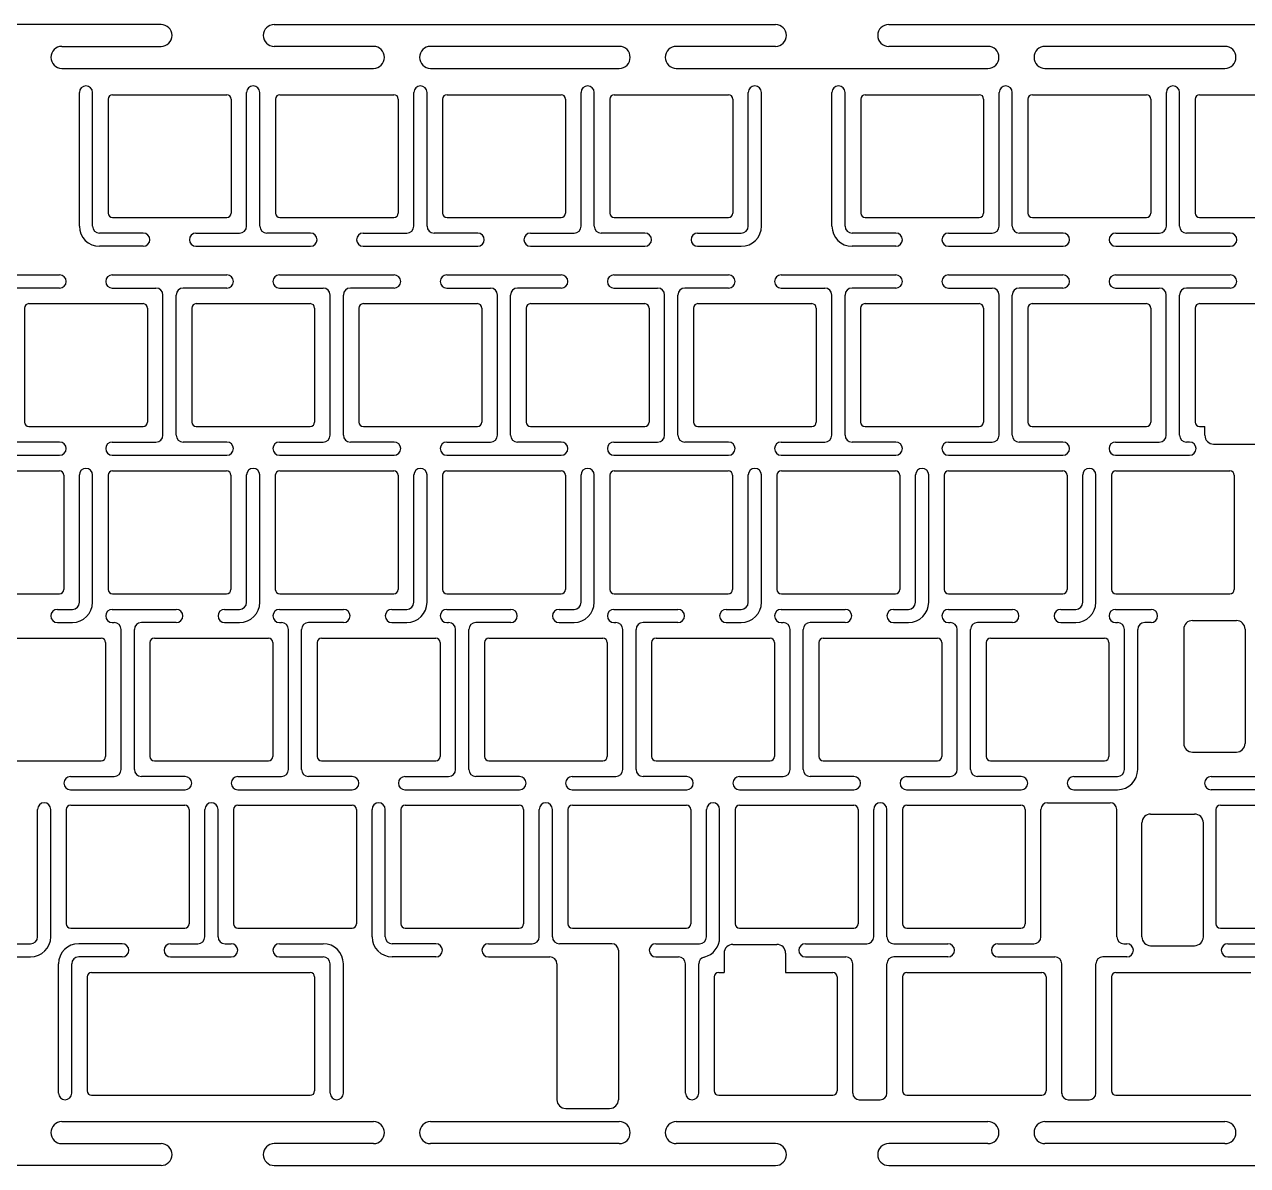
# Model space of a CAD drawing. Header units: millimetres. Extents: x 3919 to 4275, y 7674 to 7890.
# Drawn here: x 4041.2 to 4180.5, y 7673.9 to 7804 of the extents above; entities that cross this region are included whole.
import ezdxf

# ---------------------------------------------------------------- set-up
doc = ezdxf.new("R2010")
doc.units = ezdxf.units.MM

msp = doc.modelspace()

# ---------------------------------------------------------------- linework, layer by layer
for p, q in [((4056.76, 7803.96), (4000.66, 7803.96)), ((4069.66, 7803.96), (4126.76, 7803.96)), ((4139.66, 7803.96), (4195.76, 7803.96)), ((4045.46, 7801.46), (4056.76, 7801.46)), ((4080.96, 7801.46), (4069.66, 7801.46)), ((4108.96, 7801.46), (4087.46, 7801.46)), ((4126.76, 7801.46), (4115.46, 7801.46)), ((4150.96, 7801.46), (4139.66, 7801.46)), ((4177.96, 7801.46), (4157.46, 7801.46)), ((4045.46, 7798.96), (4080.96, 7798.96)), ((4087.46, 7798.96), (4108.96, 7798.96)), ((4115.46, 7798.96), (4150.96, 7798.96)), ((4157.46, 7798.96), (4177.96, 7798.96)), ((4047.46, 7780.99), (4047.46, 7796.21)), ((4048.96, 7780.99), (4048.96, 7796.21)), ((4051.24, 7795.96), (4064.24, 7795.96)), ((4066.51, 7780.99), (4066.51, 7796.21)), ((4066.51, 7780.99), (4066.51, 7796.21)), ((4068.01, 7780.99), (4068.01, 7796.21)), ((4068.01, 7780.99), (4068.01, 7796.21)), ((4070.29, 7795.96), (4083.29, 7795.96)), ((4085.56, 7780.99), (4085.56, 7796.21)), ((4085.56, 7780.99), (4085.56, 7796.21)), ((4087.06, 7780.99), (4087.06, 7796.21)), ((4087.06, 7780.99), (4087.06, 7796.21)), ((4089.34, 7795.96), (4102.34, 7795.96)), ((4104.61, 7780.99), (4104.61, 7796.21)), ((4104.61, 7780.99), (4104.61, 7796.21)), ((4106.11, 7780.99), (4106.11, 7796.21)), ((4106.11, 7780.99), (4106.11, 7796.21)), ((4108.39, 7795.96), (4121.39, 7795.96)), ((4123.66, 7780.99), (4123.66, 7796.21)), ((4125.16, 7780.99), (4125.16, 7796.21)), ((4133.19, 7780.99), (4133.19, 7796.21)), ((4134.69, 7780.99), (4134.69, 7796.21)), ((4136.97, 7795.96), (4149.97, 7795.96)), ((4152.24, 7780.99), (4152.24, 7796.21)), ((4152.24, 7780.99), (4152.24, 7796.21)), ((4153.74, 7780.99), (4153.74, 7796.21)), ((4153.74, 7780.99), (4153.74, 7796.21)), ((4156.02, 7795.96), (4169.02, 7795.96)), ((4171.29, 7780.99), (4171.29, 7796.21)), ((4171.29, 7780.99), (4171.29, 7796.21)), ((4172.79, 7780.99), (4172.79, 7796.21)), ((4172.79, 7780.99), (4172.79, 7796.21)), ((4175.07, 7795.96), (4188.07, 7795.96)), ((4050.74, 7795.46), (4050.74, 7782.46)), ((4050.74, 7795.46), (4050.74, 7782.46)), ((4064.74, 7795.46), (4064.74, 7782.46)), ((4069.79, 7795.46), (4069.79, 7782.46)), ((4083.79, 7795.46), (4083.79, 7782.46)), ((4088.84, 7795.46), (4088.84, 7782.46)), ((4102.84, 7795.46), (4102.84, 7782.46)), ((4107.89, 7795.46), (4107.89, 7782.46)), ((4121.89, 7795.46), (4121.89, 7782.46)), ((4136.47, 7795.46), (4136.47, 7782.46)), ((4136.47, 7795.46), (4136.47, 7782.46)), ((4150.47, 7795.46), (4150.47, 7782.46)), ((4155.52, 7795.46), (4155.52, 7782.46)), ((4169.52, 7795.46), (4169.52, 7782.46)), ((4174.57, 7795.46), (4174.57, 7782.46)), ((4051.24, 7781.96), (4064.24, 7781.96)), ((4070.29, 7781.96), (4083.29, 7781.96)), ((4089.34, 7781.96), (4102.34, 7781.96)), ((4108.39, 7781.96), (4121.39, 7781.96)), ((4136.97, 7781.96), (4149.97, 7781.96)), ((4156.02, 7781.96), (4169.02, 7781.96)), ((4175.07, 7781.96), (4188.07, 7781.96)), ((4054.74, 7780.19), (4049.76, 7780.19)), ((4060.74, 7780.19), (4065.71, 7780.19)), ((4073.79, 7780.19), (4068.81, 7780.19)), ((4079.79, 7780.19), (4084.76, 7780.19)), ((4092.84, 7780.19), (4087.86, 7780.19)), ((4098.84, 7780.19), (4103.81, 7780.19)), ((4111.89, 7780.19), (4106.91, 7780.19)), ((4117.89, 7780.19), (4122.86, 7780.19)), ((4140.47, 7780.19), (4135.49, 7780.19)), ((4146.47, 7780.19), (4151.44, 7780.19)), ((4159.52, 7780.19), (4154.54, 7780.19)), ((4165.52, 7780.19), (4170.49, 7780.19)), ((4178.57, 7780.19), (4173.59, 7780.19)), ((4054.74, 7778.69), (4049.76, 7778.69)), ((4060.74, 7778.69), (4073.79, 7778.69)), ((4079.79, 7778.69), (4092.84, 7778.69)), ((4098.84, 7778.69), (4111.89, 7778.69)), ((4117.89, 7778.69), (4122.86, 7778.69)), ((4140.47, 7778.69), (4135.49, 7778.69)), ((4146.47, 7778.69), (4159.52, 7778.69)), ((4165.52, 7778.69), (4178.57, 7778.69)), ((4032.16, 7775.43), (4045.21, 7775.43)), ((4051.21, 7775.43), (4064.26, 7775.43)), ((4070.26, 7775.43), (4083.31, 7775.43)), ((4089.31, 7775.43), (4102.36, 7775.43)), ((4108.36, 7775.43), (4121.41, 7775.43)), ((4127.41, 7775.43), (4140.46, 7775.43)), ((4146.46, 7775.43), (4159.51, 7775.43)), ((4165.51, 7775.43), (4178.56, 7775.43)), ((4045.21, 7773.93), (4040.23, 7773.93)), ((4051.21, 7773.93), (4056.18, 7773.93)), ((4064.26, 7773.93), (4059.28, 7773.93)), ((4070.26, 7773.93), (4075.23, 7773.93)), ((4070.26, 7773.93), (4075.23, 7773.93)), ((4083.31, 7773.93), (4078.33, 7773.93)), ((4089.31, 7773.93), (4094.28, 7773.93)), ((4102.36, 7773.93), (4097.38, 7773.93)), ((4108.36, 7773.93), (4113.33, 7773.93)), ((4121.41, 7773.93), (4116.43, 7773.93)), ((4127.41, 7773.93), (4132.38, 7773.93)), ((4140.46, 7773.93), (4135.48, 7773.93)), ((4146.46, 7773.93), (4151.43, 7773.93)), ((4159.51, 7773.93), (4154.53, 7773.93)), ((4165.51, 7773.93), (4170.48, 7773.93)), ((4178.56, 7773.93), (4173.58, 7773.93)), ((4041.71, 7772.15), (4054.71, 7772.15)), ((4056.98, 7757.18), (4056.98, 7773.13)), ((4056.98, 7757.18), (4056.98, 7773.13)), ((4058.48, 7757.18), (4058.48, 7773.13)), ((4058.48, 7757.18), (4058.48, 7773.13)), ((4060.76, 7772.15), (4073.76, 7772.15)), ((4076.03, 7757.18), (4076.03, 7773.13)), ((4076.03, 7757.18), (4076.03, 7773.13)), ((4076.03, 7757.18), (4076.03, 7773.13)), ((4077.53, 7757.18), (4077.53, 7773.13)), ((4077.53, 7757.18), (4077.53, 7773.13)), ((4077.53, 7757.18), (4077.53, 7773.13)), ((4079.81, 7772.15), (4092.81, 7772.15)), ((4095.08, 7757.18), (4095.08, 7773.13)), ((4095.08, 7757.18), (4095.08, 7773.13)), ((4096.58, 7757.18), (4096.58, 7773.13)), ((4096.58, 7757.18), (4096.58, 7773.13)), ((4098.86, 7772.15), (4111.86, 7772.15)), ((4114.13, 7757.18), (4114.13, 7773.13)), ((4114.13, 7757.18), (4114.13, 7773.13)), ((4115.63, 7757.18), (4115.63, 7773.13)), ((4115.63, 7757.18), (4115.63, 7773.13)), ((4117.91, 7772.15), (4130.91, 7772.15)), ((4133.18, 7757.18), (4133.18, 7773.13)), ((4133.18, 7757.18), (4133.18, 7773.13)), ((4134.68, 7757.18), (4134.68, 7773.13)), ((4134.68, 7757.18), (4134.68, 7773.13)), ((4136.96, 7772.15), (4149.96, 7772.15)), ((4152.23, 7757.18), (4152.23, 7773.13)), ((4152.23, 7757.18), (4152.23, 7773.13)), ((4153.73, 7757.18), (4153.73, 7773.13)), ((4153.73, 7757.18), (4153.73, 7773.13)), ((4156.01, 7772.15), (4169.01, 7772.15)), ((4171.28, 7757.18), (4171.28, 7773.13)), ((4171.28, 7757.18), (4171.28, 7773.13)), ((4172.78, 7757.18), (4172.78, 7773.13)), ((4172.78, 7757.18), (4172.78, 7773.13)), ((4175.06, 7772.15), (4207.11, 7772.15)), ((4041.21, 7771.65), (4041.21, 7758.65)), ((4055.21, 7771.65), (4055.21, 7758.65)), ((4060.26, 7771.65), (4060.26, 7758.65)), ((4074.26, 7771.65), (4074.26, 7758.65)), ((4079.31, 7771.65), (4079.31, 7758.65)), ((4093.31, 7771.65), (4093.31, 7758.65)), ((4098.36, 7771.65), (4098.36, 7758.65)), ((4112.36, 7771.65), (4112.36, 7758.65)), ((4117.41, 7771.65), (4117.41, 7758.65)), ((4131.41, 7771.65), (4131.41, 7758.65)), ((4136.46, 7771.65), (4136.46, 7758.65)), ((4150.46, 7771.65), (4150.46, 7758.65)), ((4155.51, 7771.65), (4155.51, 7758.65)), ((4169.51, 7771.65), (4169.51, 7758.65)), ((4174.56, 7771.65), (4174.56, 7758.65)), ((4041.71, 7758.15), (4054.71, 7758.15)), ((4060.76, 7758.15), (4073.76, 7758.15)), ((4079.81, 7758.15), (4092.81, 7758.15)), ((4098.86, 7758.15), (4111.86, 7758.15)), ((4117.91, 7758.15), (4130.91, 7758.15)), ((4136.96, 7758.15), (4149.96, 7758.15)), ((4156.01, 7758.15), (4169.01, 7758.15)), ((4175.06, 7758.15), (4175.67, 7758.15)), ((4175.67, 7757.15), (4175.67, 7758.15)), ((4045.21, 7756.38), (4040.23, 7756.38)), ((4051.21, 7756.38), (4056.18, 7756.38)), ((4064.26, 7756.38), (4059.28, 7756.38)), ((4070.26, 7756.38), (4075.23, 7756.38)), ((4070.26, 7756.38), (4075.23, 7756.38)), ((4083.31, 7756.38), (4078.33, 7756.38)), ((4089.31, 7756.38), (4094.28, 7756.38)), ((4102.36, 7756.38), (4097.38, 7756.38)), ((4108.36, 7756.38), (4113.33, 7756.38)), ((4121.41, 7756.38), (4116.43, 7756.38)), ((4127.41, 7756.38), (4132.38, 7756.38)), ((4140.46, 7756.38), (4135.48, 7756.38)), ((4146.46, 7756.38), (4151.43, 7756.38)), ((4159.51, 7756.38), (4154.53, 7756.38)), ((4165.51, 7756.38), (4170.48, 7756.38)), ((4173.92, 7756.38), (4173.58, 7756.38)), ((4176.67, 7756.15), (4181.67, 7756.15)), ((4032.16, 7754.88), (4045.21, 7754.88)), ((4051.21, 7754.88), (4064.26, 7754.88)), ((4070.26, 7754.88), (4083.31, 7754.88)), ((4089.31, 7754.88), (4102.36, 7754.88)), ((4108.36, 7754.88), (4121.41, 7754.88)), ((4127.41, 7754.88), (4140.46, 7754.88)), ((4146.46, 7754.88), (4159.51, 7754.88)), ((4165.51, 7754.88), (4173.92, 7754.88)), ((4032.18, 7753.1), (4045.18, 7753.1)), ((4045.68, 7752.6), (4045.68, 7739.6)), ((4047.46, 7738.12), (4047.46, 7752.63)), ((4048.96, 7738.12), (4048.96, 7752.63)), ((4050.73, 7752.6), (4050.73, 7739.6)), ((4051.23, 7753.1), (4064.23, 7753.1)), ((4064.73, 7752.6), (4064.73, 7739.6)), ((4066.51, 7738.12), (4066.51, 7752.63)), ((4068.01, 7738.12), (4068.01, 7752.63)), ((4069.78, 7752.6), (4069.78, 7739.6)), ((4070.28, 7753.1), (4083.28, 7753.1)), ((4083.78, 7752.6), (4083.78, 7739.6)), ((4085.56, 7738.12), (4085.56, 7752.63)), ((4087.06, 7738.12), (4087.06, 7752.63)), ((4088.83, 7752.6), (4088.83, 7739.6)), ((4089.33, 7753.1), (4102.33, 7753.1)), ((4102.83, 7752.6), (4102.83, 7739.6)), ((4104.61, 7738.12), (4104.61, 7752.63)), ((4106.11, 7738.12), (4106.11, 7752.63)), ((4107.88, 7752.6), (4107.88, 7739.6)), ((4108.38, 7753.1), (4121.38, 7753.1)), ((4121.88, 7752.6), (4121.88, 7739.6)), ((4123.66, 7738.12), (4123.66, 7752.63)), ((4125.16, 7738.12), (4125.16, 7752.63)), ((4126.93, 7752.6), (4126.93, 7739.6)), ((4127.43, 7753.1), (4140.43, 7753.1)), ((4140.93, 7752.6), (4140.93, 7739.6)), ((4142.71, 7738.12), (4142.71, 7752.63)), ((4144.21, 7738.12), (4144.21, 7752.63)), ((4145.98, 7752.6), (4145.98, 7739.6)), ((4146.48, 7753.1), (4159.48, 7753.1)), ((4159.98, 7752.6), (4159.98, 7739.6)), ((4161.76, 7738.12), (4161.76, 7752.63)), ((4163.26, 7738.12), (4163.26, 7752.63)), ((4165.03, 7752.6), (4165.03, 7739.6)), ((4165.53, 7753.1), (4178.53, 7753.1)), ((4179.03, 7752.6), (4179.03, 7739.6)), ((4032.18, 7739.1), (4045.18, 7739.1)), ((4051.23, 7739.1), (4064.23, 7739.1)), ((4070.28, 7739.1), (4083.28, 7739.1)), ((4089.33, 7739.1), (4102.33, 7739.1)), ((4108.38, 7739.1), (4121.38, 7739.1)), ((4127.43, 7739.1), (4140.43, 7739.1)), ((4146.48, 7739.1), (4159.48, 7739.1)), ((4165.53, 7739.1), (4178.53, 7739.1)), ((4044.95, 7737.32), (4046.66, 7737.32)), ((4051.21, 7737.32), (4058.5, 7737.32)), ((4064, 7737.32), (4065.71, 7737.32)), ((4070.26, 7737.32), (4077.55, 7737.32)), ((4083.05, 7737.32), (4084.76, 7737.32)), ((4089.31, 7737.32), (4096.6, 7737.32)), ((4102.1, 7737.32), (4103.81, 7737.32)), ((4108.36, 7737.32), (4115.65, 7737.32)), ((4121.15, 7737.32), (4122.86, 7737.32)), ((4127.41, 7737.32), (4134.7, 7737.32)), ((4140.2, 7737.32), (4141.91, 7737.32)), ((4146.46, 7737.32), (4153.75, 7737.32)), ((4159.25, 7737.32), (4160.96, 7737.32)), ((4165.51, 7737.32), (4169.54, 7737.32)), ((4174.26, 7736.05), (4179.26, 7736.05)), ((4044.95, 7735.82), (4046.66, 7735.82)), ((4051.21, 7735.82), (4051.42, 7735.82)), ((4051.21, 7735.82), (4051.42, 7735.82)), ((4052.22, 7719.07), (4052.22, 7735.02)), ((4052.22, 7719.07), (4052.22, 7735.02)), ((4053.72, 7719.07), (4053.72, 7735.02)), ((4053.72, 7719.07), (4053.72, 7735.02)), ((4058.5, 7735.82), (4054.52, 7735.82)), ((4064, 7735.82), (4065.71, 7735.82)), ((4070.26, 7735.82), (4070.47, 7735.82)), ((4070.26, 7735.82), (4070.47, 7735.82)), ((4071.27, 7719.07), (4071.27, 7735.02)), ((4071.27, 7719.07), (4071.27, 7735.02)), ((4072.77, 7719.07), (4072.77, 7735.02)), ((4072.77, 7719.07), (4072.77, 7735.02)), ((4077.55, 7735.82), (4073.57, 7735.82)), ((4083.05, 7735.82), (4084.76, 7735.82)), ((4089.31, 7735.82), (4089.52, 7735.82)), ((4089.31, 7735.82), (4089.52, 7735.82)), ((4090.32, 7719.07), (4090.32, 7735.02)), ((4090.32, 7719.07), (4090.32, 7735.02)), ((4090.32, 7719.07), (4090.32, 7735.02)), ((4091.82, 7719.07), (4091.82, 7735.02)), ((4091.82, 7719.07), (4091.82, 7735.02)), ((4091.82, 7719.07), (4091.82, 7735.02)), ((4096.6, 7735.82), (4092.62, 7735.82)), ((4102.1, 7735.82), (4103.81, 7735.82)), ((4108.36, 7735.82), (4108.57, 7735.82)), ((4108.36, 7735.82), (4108.57, 7735.82)), ((4109.37, 7719.07), (4109.37, 7735.02)), ((4109.37, 7719.07), (4109.37, 7735.02)), ((4110.87, 7719.07), (4110.87, 7735.02)), ((4110.87, 7719.07), (4110.87, 7735.02)), ((4115.65, 7735.82), (4111.67, 7735.82)), ((4121.15, 7735.82), (4122.86, 7735.82)), ((4127.41, 7735.82), (4127.62, 7735.82)), ((4127.41, 7735.82), (4127.62, 7735.82)), ((4128.42, 7719.07), (4128.42, 7735.02)), ((4128.42, 7719.07), (4128.42, 7735.02)), ((4129.92, 7719.07), (4129.92, 7735.02)), ((4129.92, 7719.07), (4129.92, 7735.02)), ((4134.7, 7735.82), (4130.72, 7735.82)), ((4140.2, 7735.82), (4141.91, 7735.82)), ((4146.46, 7735.82), (4146.67, 7735.82)), ((4146.46, 7735.82), (4146.67, 7735.82)), ((4147.47, 7719.07), (4147.47, 7735.02)), ((4147.47, 7719.07), (4147.47, 7735.02)), ((4148.97, 7719.07), (4148.97, 7735.02)), ((4148.97, 7719.07), (4148.97, 7735.02)), ((4153.75, 7735.82), (4149.77, 7735.82)), ((4159.25, 7735.82), (4160.96, 7735.82)), ((4165.51, 7735.82), (4165.72, 7735.82)), ((4165.51, 7735.82), (4165.72, 7735.82)), ((4166.52, 7719.07), (4166.52, 7735.02)), ((4168.02, 7719.07), (4168.02, 7735.02)), ((4169.54, 7735.82), (4168.82, 7735.82)), ((4173.26, 7735.05), (4173.26, 7722.05)), ((4180.26, 7735.05), (4180.26, 7722.05)), ((4036.95, 7734.05), (4049.95, 7734.05)), ((4050.45, 7733.55), (4050.45, 7720.55)), ((4055.5, 7733.55), (4055.5, 7720.55)), ((4056, 7734.05), (4069, 7734.05)), ((4069.5, 7733.55), (4069.5, 7720.55)), ((4074.55, 7733.55), (4074.55, 7720.55)), ((4075.05, 7734.05), (4088.05, 7734.05)), ((4088.55, 7733.55), (4088.55, 7720.55)), ((4093.6, 7733.55), (4093.6, 7720.55)), ((4094.1, 7734.05), (4107.1, 7734.05)), ((4107.6, 7733.55), (4107.6, 7720.55)), ((4112.65, 7733.55), (4112.65, 7720.55)), ((4113.15, 7734.05), (4126.15, 7734.05)), ((4126.65, 7733.55), (4126.65, 7720.55)), ((4131.7, 7733.55), (4131.7, 7720.55)), ((4132.2, 7734.05), (4145.2, 7734.05)), ((4145.7, 7733.55), (4145.7, 7720.55)), ((4150.75, 7733.55), (4150.75, 7720.55)), ((4151.25, 7734.05), (4164.25, 7734.05)), ((4164.75, 7733.55), (4164.75, 7720.55)), ((4174.26, 7721.05), (4179.26, 7721.05)), ((4036.95, 7720.05), (4049.95, 7720.05)), ((4056, 7720.05), (4069, 7720.05)), ((4075.05, 7720.05), (4088.05, 7720.05)), ((4094.1, 7720.05), (4107.1, 7720.05)), ((4113.15, 7720.05), (4126.15, 7720.05)), ((4132.2, 7720.05), (4145.2, 7720.05)), ((4151.25, 7720.05), (4164.25, 7720.05)), ((4046.45, 7718.27), (4051.42, 7718.27)), ((4059.5, 7718.27), (4054.52, 7718.27)), ((4065.5, 7718.27), (4070.47, 7718.27)), ((4078.55, 7718.27), (4073.57, 7718.27)), ((4084.55, 7718.27), (4089.52, 7718.27)), ((4084.55, 7718.27), (4089.52, 7718.27)), ((4097.6, 7718.27), (4092.62, 7718.27)), ((4103.6, 7718.27), (4108.57, 7718.27)), ((4116.65, 7718.27), (4111.67, 7718.27)), ((4122.65, 7718.27), (4127.62, 7718.27)), ((4135.7, 7718.27), (4130.72, 7718.27)), ((4141.7, 7718.27), (4146.67, 7718.27)), ((4154.75, 7718.27), (4149.77, 7718.27)), ((4160.75, 7718.27), (4165.72, 7718.27)), ((4176.39, 7718.27), (4196.25, 7718.27)), ((4046.45, 7716.77), (4059.5, 7716.77)), ((4065.5, 7716.77), (4078.55, 7716.77)), ((4084.55, 7716.77), (4097.6, 7716.77)), ((4103.6, 7716.77), (4116.65, 7716.77)), ((4122.65, 7716.77), (4135.7, 7716.77)), ((4141.7, 7716.77), (4154.75, 7716.77)), ((4160.75, 7716.77), (4165.72, 7716.77)), ((4160.75, 7716.77), (4165.72, 7716.77)), ((4196.25, 7716.77), (4176.39, 7716.77)), ((4046.47, 7715), (4059.47, 7715)), ((4065.52, 7715), (4078.52, 7715)), ((4084.57, 7715), (4097.57, 7715)), ((4103.62, 7715), (4116.62, 7715)), ((4122.67, 7715), (4135.67, 7715)), ((4141.72, 7715), (4154.72, 7715)), ((4157.75, 7715.28), (4164.89, 7715.28)), ((4177.44, 7715), (4190.44, 7715)), ((4042.7, 7700.02), (4042.7, 7714.53)), ((4044.2, 7700.02), (4044.2, 7714.53)), ((4045.97, 7714.5), (4045.97, 7701.5)), ((4059.97, 7714.5), (4059.97, 7701.5)), ((4061.75, 7700.02), (4061.75, 7714.53)), ((4063.25, 7700.02), (4063.25, 7714.53)), ((4065.02, 7714.5), (4065.02, 7701.5)), ((4079.02, 7714.5), (4079.02, 7701.5)), ((4080.8, 7700.02), (4080.8, 7714.53)), ((4082.3, 7700.02), (4082.3, 7714.53)), ((4084.07, 7714.5), (4084.07, 7701.5)), ((4098.07, 7714.5), (4098.07, 7701.5)), ((4099.85, 7700.02), (4099.85, 7714.53)), ((4101.35, 7700.02), (4101.35, 7714.53)), ((4103.12, 7714.5), (4103.12, 7701.5)), ((4117.12, 7714.5), (4117.12, 7701.5)), ((4118.9, 7700.02), (4118.9, 7714.53)), ((4120.4, 7699.94), (4120.4, 7714.53)), ((4122.17, 7714.5), (4122.17, 7701.5)), ((4136.17, 7714.5), (4136.17, 7701.5)), ((4137.95, 7700.02), (4137.95, 7714.53)), ((4139.45, 7700.02), (4139.45, 7714.53)), ((4141.22, 7714.5), (4141.22, 7701.5)), ((4155.22, 7714.5), (4155.22, 7701.5)), ((4157, 7700.02), (4157, 7714.53)), ((4165.64, 7700.02), (4165.64, 7714.53)), ((4169.5, 7714), (4174.5, 7714)), ((4176.94, 7714.5), (4176.94, 7701.5)), ((4168.5, 7700), (4168.5, 7713)), ((4175.5, 7700), (4175.5, 7713)), ((4046.47, 7701), (4059.47, 7701)), ((4065.52, 7701), (4078.52, 7701)), ((4084.57, 7701), (4097.57, 7701)), ((4103.62, 7701), (4116.62, 7701)), ((4122.67, 7701), (4135.67, 7701)), ((4141.72, 7701), (4154.72, 7701)), ((4177.44, 7701), (4190.44, 7701)), ((4036.92, 7699.22), (4041.9, 7699.22)), ((4052.35, 7699.22), (4047.38, 7699.22)), ((4057.85, 7699.22), (4060.95, 7699.22)), ((4064.05, 7699.22), (4064.76, 7699.22)), ((4070.26, 7699.22), (4075.23, 7699.22)), ((4088.07, 7699.22), (4083.1, 7699.22)), ((4094.07, 7699.22), (4099.05, 7699.22)), ((4108.12, 7699.22), (4102.15, 7699.22)), ((4108.86, 7698.47), (4108.86, 7681.45)), ((4113.12, 7699.22), (4118.1, 7699.22)), ((4121.91, 7699.15), (4126.91, 7699.15)), ((4130.16, 7699.22), (4137.15, 7699.22)), ((4140.25, 7699.22), (4146.41, 7699.22)), ((4152.1, 7699.22), (4156.2, 7699.22)), ((4166.44, 7699.22), (4166.78, 7699.22)), ((4169.5, 7699), (4174.5, 7699)), ((4178.28, 7699.22), (4189.6, 7699.22)), ((4036.92, 7697.72), (4041.9, 7697.72)), ((4045.08, 7682.2), (4045.08, 7696.92)), ((4046.58, 7682.2), (4046.58, 7696.92)), ((4052.35, 7697.72), (4047.38, 7697.72)), ((4057.85, 7697.72), (4064.76, 7697.72)), ((4070.26, 7697.72), (4075.23, 7697.72)), ((4076.03, 7682.2), (4076.03, 7696.92)), ((4077.53, 7682.2), (4077.53, 7696.92)), ((4088.07, 7697.72), (4083.1, 7697.72)), ((4094.07, 7697.72), (4101.06, 7697.72)), ((4101.86, 7696.92), (4101.86, 7681.45)), ((4113.12, 7697.72), (4115.71, 7697.72)), ((4116.51, 7682.2), (4116.51, 7696.92)), ((4118.01, 7682.2), (4118.01, 7696.92)), ((4120.91, 7698.15), (4120.91, 7695.95)), ((4127.91, 7698.15), (4127.91, 7695.95)), ((4130.16, 7697.72), (4134.76, 7697.72)), ((4135.56, 7682.2), (4135.56, 7696.92)), ((4139.45, 7682.2), (4139.45, 7696.92)), ((4146.41, 7697.72), (4140.25, 7697.72)), ((4152.1, 7697.72), (4158.58, 7697.72)), ((4159.38, 7682.14), (4159.38, 7696.92)), ((4163.26, 7682.2), (4163.26, 7696.92)), ((4166.78, 7697.72), (4164.06, 7697.72)), ((4178.28, 7697.72), (4182.39, 7697.72)), ((4048.35, 7695.45), (4048.35, 7682.45)), ((4048.85, 7695.95), (4073.76, 7695.95)), ((4074.26, 7695.45), (4074.26, 7682.45)), ((4119.79, 7695.45), (4119.79, 7682.45)), ((4120.29, 7695.95), (4120.91, 7695.95)), ((4127.91, 7695.95), (4133.29, 7695.95)), ((4133.79, 7695.45), (4133.79, 7682.45)), ((4141.22, 7695.45), (4141.22, 7682.45)), ((4141.72, 7695.95), (4157.1, 7695.95)), ((4157.6, 7695.45), (4157.6, 7682.45)), ((4165.03, 7695.45), (4165.03, 7682.45)), ((4165.53, 7695.95), (4180.91, 7695.95)), ((4048.85, 7681.95), (4073.76, 7681.95)), ((4051.24, 7681.95), (4064.24, 7681.95)), ((4120.29, 7681.95), (4133.29, 7681.95)), ((4141.72, 7681.95), (4157.1, 7681.95)), ((4165.53, 7681.95), (4180.91, 7681.95)), ((4102.86, 7680.45), (4107.86, 7680.45)), ((4136.31, 7681.45), (4138.7, 7681.45)), ((4136.32, 7681.45), (4138.7, 7681.45)), ((4160.12, 7681.45), (4162.51, 7681.45)), ((4160.13, 7681.45), (4162.51, 7681.45)), ((4045.46, 7678.95), (4080.96, 7678.95)), ((4087.46, 7678.95), (4108.96, 7678.95)), ((4115.46, 7678.95), (4150.96, 7678.95)), ((4157.46, 7678.95), (4177.96, 7678.95)), ((4045.46, 7676.45), (4056.76, 7676.45)), ((4080.96, 7676.45), (4069.66, 7676.45)), ((4108.96, 7676.45), (4087.46, 7676.45)), ((4126.76, 7676.45), (4115.46, 7676.45)), ((4150.96, 7676.45), (4139.66, 7676.45)), ((4177.96, 7676.45), (4157.46, 7676.45)), ((4056.76, 7673.95), (4000.66, 7673.95)), ((4069.66, 7673.95), (4126.76, 7673.95)), ((4139.66, 7673.95), (4195.76, 7673.95))]:
    msp.add_line(p, q)
for centre, radius, start, end in [((4056.76, 7802.71), 1.25, 270, 90), ((4056.76, 7802.71), 1.25, 270, 90), ((4069.66, 7802.71), 1.25, 90, 270), ((4069.66, 7802.71), 1.25, 90, 270), ((4126.76, 7802.71), 1.25, 270, 90), ((4126.76, 7802.71), 1.25, 270, 90), ((4126.76, 7802.71), 1.25, 270, 90), ((4139.66, 7802.71), 1.25, 90, 270), ((4139.66, 7802.71), 1.25, 90, 270), ((4139.66, 7802.71), 1.25, 90, 270), ((4045.46, 7800.21), 1.25, 90, 270), ((4080.96, 7800.21), 1.25, 270, 90), ((4087.46, 7800.21), 1.25, 90, 270), ((4108.96, 7800.21), 1.25, 270, 90), ((4115.46, 7800.21), 1.25, 90, 270), ((4150.96, 7800.21), 1.25, 270, 90), ((4157.46, 7800.21), 1.25, 90, 270), ((4177.96, 7800.21), 1.25, 270, 90), ((4048.21, 7796.21), 0.75, 0, 180), ((4051.24, 7795.46), 0.5, 90, 180), ((4064.24, 7795.46), 0.5, 0, 90), ((4067.26, 7796.21), 0.75, 0, 180), ((4070.29, 7795.46), 0.5, 90, 180), ((4083.29, 7795.46), 0.5, 0, 90), ((4086.31, 7796.21), 0.75, 0, 180), ((4089.34, 7795.46), 0.5, 90, 180), ((4102.34, 7795.46), 0.5, 0, 90), ((4105.36, 7796.21), 0.75, 0, 180), ((4108.39, 7795.46), 0.5, 90, 180), ((4121.39, 7795.46), 0.5, 0, 90), ((4124.41, 7796.21), 0.75, 0, 180), ((4133.94, 7796.21), 0.75, 0, 180), ((4136.97, 7795.46), 0.5, 90, 180), ((4149.97, 7795.46), 0.5, 0, 90), ((4152.99, 7796.21), 0.75, 0, 180), ((4156.02, 7795.46), 0.5, 90, 180), ((4169.02, 7795.46), 0.5, 0, 90), ((4172.04, 7796.21), 0.75, 0, 180), ((4175.07, 7795.46), 0.5, 90, 180), ((4051.24, 7782.46), 0.5, 180, 270), ((4064.24, 7782.46), 0.5, 270, 0), ((4070.29, 7782.46), 0.5, 180, 270), ((4083.29, 7782.46), 0.5, 270, 0), ((4089.34, 7782.46), 0.5, 180, 270), ((4102.34, 7782.46), 0.5, 270, 0), ((4108.39, 7782.46), 0.5, 180, 270), ((4121.39, 7782.46), 0.5, 270, 0), ((4136.97, 7782.46), 0.5, 180, 270), ((4149.97, 7782.46), 0.5, 270, 0), ((4156.02, 7782.46), 0.5, 180, 270), ((4169.02, 7782.46), 0.5, 270, 0), ((4175.07, 7782.46), 0.5, 180, 270), ((4049.76, 7780.99), 2.3, 180, 270), ((4049.76, 7780.99), 0.8, 180, 270), ((4065.71, 7780.99), 0.8, 270, 0), ((4068.81, 7780.99), 0.8, 180, 270), ((4084.76, 7780.99), 0.8, 270, 0), ((4087.86, 7780.99), 0.8, 180, 270), ((4103.81, 7780.99), 0.8, 270, 0), ((4106.91, 7780.99), 0.8, 180, 270), ((4122.86, 7780.99), 0.8, 270, 0), ((4122.86, 7780.99), 2.3, 270, 0), ((4135.49, 7780.99), 2.3, 180, 270), ((4135.49, 7780.99), 0.8, 180, 270), ((4151.44, 7780.99), 0.8, 270, 0), ((4154.54, 7780.99), 0.8, 180, 270), ((4170.49, 7780.99), 0.8, 270, 0), ((4173.59, 7780.99), 0.8, 180, 270), ((4054.74, 7779.44), 0.75, 270, 90), ((4060.74, 7779.44), 0.75, 90, 270), ((4073.79, 7779.44), 0.75, 270, 90), ((4079.79, 7779.44), 0.75, 90, 270), ((4092.84, 7779.44), 0.75, 270, 90), ((4098.84, 7779.44), 0.75, 90, 270), ((4111.89, 7779.44), 0.75, 270, 90), ((4117.89, 7779.44), 0.75, 90, 270), ((4140.47, 7779.44), 0.75, 270, 90), ((4146.47, 7779.44), 0.75, 90, 270), ((4159.52, 7779.44), 0.75, 270, 90), ((4165.52, 7779.44), 0.75, 90, 270), ((4178.57, 7779.44), 0.75, 270, 90), ((4045.21, 7774.68), 0.75, 270, 90), ((4051.21, 7774.68), 0.75, 90, 270), ((4064.26, 7774.68), 0.75, 270, 90), ((4070.26, 7774.68), 0.75, 90, 270), ((4070.26, 7774.68), 0.75, 90, 270), ((4083.31, 7774.68), 0.75, 270, 90), ((4089.31, 7774.68), 0.75, 90, 270), ((4102.36, 7774.68), 0.75, 270, 90), ((4108.36, 7774.68), 0.75, 90, 270), ((4121.41, 7774.68), 0.75, 270, 90), ((4127.41, 7774.68), 0.75, 90, 270), ((4140.46, 7774.68), 0.75, 270, 90), ((4146.46, 7774.68), 0.75, 90, 270), ((4159.51, 7774.68), 0.75, 270, 90), ((4165.51, 7774.68), 0.75, 90, 270), ((4178.56, 7774.68), 0.75, 270, 90), ((4056.18, 7773.13), 0.8, 0, 90), ((4059.28, 7773.13), 0.8, 90, 180), ((4075.23, 7773.13), 0.8, 0, 90), ((4075.23, 7773.13), 0.8, 0, 90), ((4078.33, 7773.13), 0.8, 90, 180), ((4094.28, 7773.13), 0.8, 0, 90), ((4097.38, 7773.13), 0.8, 90, 180), ((4113.33, 7773.13), 0.8, 0, 90), ((4116.43, 7773.13), 0.8, 90, 180), ((4132.38, 7773.13), 0.8, 0, 90), ((4135.48, 7773.13), 0.8, 90, 180), ((4151.43, 7773.13), 0.8, 0, 90), ((4154.53, 7773.13), 0.8, 90, 180), ((4170.48, 7773.13), 0.8, 0, 90), ((4173.58, 7773.13), 0.8, 90, 180), ((4041.71, 7771.65), 0.5, 90, 180), ((4054.71, 7771.65), 0.5, 0, 90), ((4060.76, 7771.65), 0.5, 90, 180), ((4073.76, 7771.65), 0.5, 0, 90), ((4079.81, 7771.65), 0.5, 90, 180), ((4092.81, 7771.65), 0.5, 0, 90), ((4098.86, 7771.65), 0.5, 90, 180), ((4111.86, 7771.65), 0.5, 0, 90), ((4117.91, 7771.65), 0.5, 90, 180), ((4130.91, 7771.65), 0.5, 0, 90), ((4136.96, 7771.65), 0.5, 90, 180), ((4149.96, 7771.65), 0.5, 0, 90), ((4156.01, 7771.65), 0.5, 90, 180), ((4169.01, 7771.65), 0.5, 0, 90), ((4175.06, 7771.65), 0.5, 90, 180), ((4041.71, 7758.65), 0.5, 180, 270), ((4054.71, 7758.65), 0.5, 270, 0), ((4060.76, 7758.65), 0.5, 180, 270), ((4073.76, 7758.65), 0.5, 270, 0), ((4079.81, 7758.65), 0.5, 180, 270), ((4092.81, 7758.65), 0.5, 270, 0), ((4098.86, 7758.65), 0.5, 180, 270), ((4111.86, 7758.65), 0.5, 270, 0), ((4117.91, 7758.65), 0.5, 180, 270), ((4130.91, 7758.65), 0.5, 270, 0), ((4136.96, 7758.65), 0.5, 180, 270), ((4149.96, 7758.65), 0.5, 270, 0), ((4156.01, 7758.65), 0.5, 180, 270), ((4169.01, 7758.65), 0.5, 270, 0), ((4175.06, 7758.65), 0.5, 180, 270), ((4056.18, 7757.18), 0.8, 270, 0), ((4059.28, 7757.18), 0.8, 180, 270), ((4075.23, 7757.18), 0.8, 270, 0), ((4075.23, 7757.18), 0.8, 270, 0), ((4078.33, 7757.18), 0.8, 180, 270), ((4094.28, 7757.18), 0.8, 270, 0), ((4097.38, 7757.18), 0.8, 180, 270), ((4113.33, 7757.18), 0.8, 270, 0), ((4116.43, 7757.18), 0.8, 180, 270), ((4132.38, 7757.18), 0.8, 270, 0), ((4135.48, 7757.18), 0.8, 180, 270), ((4151.43, 7757.18), 0.8, 270, 0), ((4154.53, 7757.18), 0.8, 180, 270), ((4170.48, 7757.18), 0.8, 270, 0), ((4173.58, 7757.18), 0.8, 180, 270), ((4176.67, 7757.15), 1, 180, 270), ((4045.21, 7755.63), 0.75, 270, 90), ((4051.21, 7755.63), 0.75, 90, 270), ((4064.26, 7755.63), 0.75, 270, 90), ((4070.26, 7755.63), 0.75, 90, 270), ((4070.26, 7755.63), 0.75, 90, 270), ((4083.31, 7755.63), 0.75, 270, 90), ((4089.31, 7755.63), 0.75, 90, 270), ((4102.36, 7755.63), 0.75, 270, 90), ((4108.36, 7755.63), 0.75, 90, 270), ((4121.41, 7755.63), 0.75, 270, 90), ((4127.41, 7755.63), 0.75, 90, 270), ((4140.46, 7755.63), 0.75, 270, 90), ((4146.46, 7755.63), 0.75, 90, 270), ((4159.51, 7755.63), 0.75, 270, 90), ((4165.51, 7755.63), 0.75, 90, 270), ((4173.92, 7755.63), 0.75, 270, 90), ((4045.18, 7752.6), 0.5, 0, 90), ((4048.21, 7752.63), 0.75, 0, 180), ((4051.23, 7752.6), 0.5, 90, 180), ((4064.23, 7752.6), 0.5, 0, 90), ((4067.26, 7752.63), 0.75, 0, 180), ((4070.28, 7752.6), 0.5, 90, 180), ((4083.28, 7752.6), 0.5, 0, 90), ((4086.31, 7752.63), 0.75, 0, 180), ((4089.33, 7752.6), 0.5, 90, 180), ((4102.33, 7752.6), 0.5, 0, 90), ((4105.36, 7752.63), 0.75, 0, 180), ((4108.38, 7752.6), 0.5, 90, 180), ((4121.38, 7752.6), 0.5, 0, 90), ((4124.41, 7752.63), 0.75, 0, 180), ((4127.43, 7752.6), 0.5, 90, 180), ((4140.43, 7752.6), 0.5, 0, 90), ((4143.46, 7752.63), 0.75, 0, 180), ((4146.48, 7752.6), 0.5, 90, 180), ((4159.48, 7752.6), 0.5, 0, 90), ((4162.51, 7752.63), 0.75, 0, 180), ((4165.53, 7752.6), 0.5, 90, 180), ((4178.53, 7752.6), 0.5, 0, 90), ((4045.18, 7739.6), 0.5, 270, 0), ((4051.23, 7739.6), 0.5, 180, 270), ((4064.23, 7739.6), 0.5, 270, 0), ((4070.28, 7739.6), 0.5, 180, 270), ((4083.28, 7739.6), 0.5, 270, 0), ((4089.33, 7739.6), 0.5, 180, 270), ((4102.33, 7739.6), 0.5, 270, 0), ((4108.38, 7739.6), 0.5, 180, 270), ((4121.38, 7739.6), 0.5, 270, 0), ((4127.43, 7739.6), 0.5, 180, 270), ((4140.43, 7739.6), 0.5, 270, 0), ((4146.48, 7739.6), 0.5, 180, 270), ((4159.48, 7739.6), 0.5, 270, 0), ((4165.53, 7739.6), 0.5, 180, 270), ((4178.53, 7739.6), 0.5, 270, 0), ((4044.95, 7736.57), 0.75, 90, 270), ((4044.95, 7736.57), 0.75, 90, 270), ((4046.66, 7738.12), 0.8, 270, 0), ((4046.66, 7738.12), 0.8, 270, 0), ((4046.66, 7738.12), 2.3, 270, 0), ((4051.21, 7736.57), 0.75, 90, 270), ((4058.5, 7736.57), 0.75, 270, 90), ((4064, 7736.57), 0.75, 90, 270), ((4065.71, 7738.12), 0.8, 270, 0), ((4065.71, 7738.12), 0.8, 270, 0), ((4065.71, 7738.12), 2.3, 270, 0), ((4070.26, 7736.57), 0.75, 90, 270), ((4077.55, 7736.57), 0.75, 270, 90), ((4083.05, 7736.57), 0.75, 90, 270), ((4083.05, 7736.57), 0.75, 90, 270), ((4084.76, 7738.12), 0.8, 270, 0), ((4084.76, 7738.12), 0.8, 270, 0), ((4084.76, 7738.12), 2.3, 270, 0), ((4089.31, 7736.57), 0.75, 90, 270), ((4096.6, 7736.57), 0.75, 270, 90), ((4102.1, 7736.57), 0.75, 90, 270), ((4102.1, 7736.57), 0.75, 90, 270), ((4103.81, 7738.12), 0.8, 270, 0), ((4103.81, 7738.12), 0.8, 270, 0), ((4103.81, 7738.12), 2.3, 270, 0), ((4108.36, 7736.57), 0.75, 90, 270), ((4115.65, 7736.57), 0.75, 270, 90), ((4121.15, 7736.57), 0.75, 90, 270), ((4121.15, 7736.57), 0.75, 90, 270), ((4122.86, 7738.12), 0.8, 270, 0), ((4122.86, 7738.12), 0.8, 270, 0), ((4122.86, 7738.12), 2.3, 270, 0), ((4127.41, 7736.57), 0.75, 90, 270), ((4134.7, 7736.57), 0.75, 270, 90), ((4140.2, 7736.57), 0.75, 90, 270), ((4140.2, 7736.57), 0.75, 90, 270), ((4141.91, 7738.12), 0.8, 270, 0), ((4141.91, 7738.12), 0.8, 270, 0), ((4141.91, 7738.12), 2.3, 270, 0), ((4146.46, 7736.57), 0.75, 90, 270), ((4153.75, 7736.57), 0.75, 270, 90), ((4159.25, 7736.57), 0.75, 90, 270), ((4159.25, 7736.57), 0.75, 90, 270), ((4159.25, 7736.57), 0.75, 90, 270), ((4160.96, 7738.12), 0.8, 270, 0), ((4160.96, 7738.12), 0.8, 270, 0), ((4160.96, 7738.12), 2.3, 270, 0), ((4165.51, 7736.57), 0.75, 90, 270), ((4169.54, 7736.57), 0.75, 270, 90), ((4174.26, 7735.05), 1, 90, 180), ((4179.26, 7735.05), 1, 0, 90), ((4051.42, 7735.02), 0.8, 0, 90), ((4051.42, 7735.02), 0.8, 0, 90), ((4051.42, 7735.02), 0.8, 0, 90), ((4051.42, 7735.02), 0.8, 0, 90), ((4054.52, 7735.02), 0.8, 90, 180), ((4054.52, 7735.02), 0.8, 90, 180), ((4054.52, 7735.02), 0.8, 90, 180), ((4070.47, 7735.02), 0.8, 0, 90), ((4070.47, 7735.02), 0.8, 0, 90), ((4070.47, 7735.02), 0.8, 0, 90), ((4070.47, 7735.02), 0.8, 0, 90), ((4070.47, 7735.02), 0.8, 0, 90), ((4073.57, 7735.02), 0.8, 90, 180), ((4073.57, 7735.02), 0.8, 90, 180), ((4073.57, 7735.02), 0.8, 90, 180), ((4073.57, 7735.02), 0.8, 90, 180), ((4089.52, 7735.02), 0.8, 0, 90), ((4089.52, 7735.02), 0.8, 0, 90), ((4092.62, 7735.02), 0.8, 90, 180), ((4108.57, 7735.02), 0.8, 0, 90), ((4108.57, 7735.02), 0.8, 0, 90), ((4108.57, 7735.02), 0.8, 0, 90), ((4108.57, 7735.02), 0.8, 0, 90), ((4108.57, 7735.02), 0.8, 0, 90), ((4111.67, 7735.02), 0.8, 90, 180), ((4111.67, 7735.02), 0.8, 90, 180), ((4111.67, 7735.02), 0.8, 90, 180), ((4111.67, 7735.02), 0.8, 90, 180), ((4127.62, 7735.02), 0.8, 0, 90), ((4127.62, 7735.02), 0.8, 0, 90), ((4127.62, 7735.02), 0.8, 0, 90), ((4127.62, 7735.02), 0.8, 0, 90), ((4127.62, 7735.02), 0.8, 0, 90), ((4130.72, 7735.02), 0.8, 90, 180), ((4130.72, 7735.02), 0.8, 90, 180), ((4130.72, 7735.02), 0.8, 90, 180), ((4130.72, 7735.02), 0.8, 90, 180), ((4146.67, 7735.02), 0.8, 0, 90), ((4146.67, 7735.02), 0.8, 0, 90), ((4146.67, 7735.02), 0.8, 0, 90), ((4146.67, 7735.02), 0.8, 0, 90), ((4146.67, 7735.02), 0.8, 0, 90), ((4149.77, 7735.02), 0.8, 90, 180), ((4149.77, 7735.02), 0.8, 90, 180), ((4149.77, 7735.02), 0.8, 90, 180), ((4149.77, 7735.02), 0.8, 90, 180), ((4165.72, 7735.02), 0.8, 0, 90), ((4165.72, 7735.02), 0.8, 0, 90), ((4165.72, 7735.02), 0.8, 0, 90), ((4165.72, 7735.02), 0.8, 0, 90), ((4165.72, 7735.02), 0.8, 0, 90), ((4165.72, 7735.02), 0.8, 0, 90), ((4168.82, 7735.02), 0.8, 90, 180), ((4049.95, 7733.55), 0.5, 0, 90), ((4056, 7733.55), 0.5, 90, 180), ((4069, 7733.55), 0.5, 0, 90), ((4075.05, 7733.55), 0.5, 90, 180), ((4088.05, 7733.55), 0.5, 0, 90), ((4094.1, 7733.55), 0.5, 90, 180), ((4107.1, 7733.55), 0.5, 0, 90), ((4113.15, 7733.55), 0.5, 90, 180), ((4126.15, 7733.55), 0.5, 0, 90), ((4132.2, 7733.55), 0.5, 90, 180), ((4145.2, 7733.55), 0.5, 0, 90), ((4151.25, 7733.55), 0.5, 90, 180), ((4164.25, 7733.55), 0.5, 0, 90), ((4174.26, 7722.05), 1, 180, 270), ((4179.26, 7722.05), 1, 270, 0), ((4049.95, 7720.55), 0.5, 270, 0), ((4056, 7720.55), 0.5, 180, 270), ((4069, 7720.55), 0.5, 270, 0), ((4075.05, 7720.55), 0.5, 180, 270), ((4088.05, 7720.55), 0.5, 270, 0), ((4094.1, 7720.55), 0.5, 180, 270), ((4107.1, 7720.55), 0.5, 270, 0), ((4113.15, 7720.55), 0.5, 180, 270), ((4126.15, 7720.55), 0.5, 270, 0), ((4132.2, 7720.55), 0.5, 180, 270), ((4145.2, 7720.55), 0.5, 270, 0), ((4151.25, 7720.55), 0.5, 180, 270), ((4164.25, 7720.55), 0.5, 270, 0), ((4046.45, 7717.52), 0.75, 90, 270), ((4051.42, 7719.07), 0.8, 270, 0), ((4054.52, 7719.07), 0.8, 180, 270), ((4059.5, 7717.52), 0.75, 270, 90), ((4065.5, 7717.52), 0.75, 90, 270), ((4070.47, 7719.07), 0.8, 270, 0), ((4073.57, 7719.07), 0.8, 180, 270), ((4078.55, 7717.52), 0.75, 270, 90), ((4084.55, 7717.52), 0.75, 90, 270), ((4084.55, 7717.52), 0.75, 90, 270), ((4089.52, 7719.07), 0.8, 270, 0), ((4089.52, 7719.07), 0.8, 270, 0), ((4092.62, 7719.07), 0.8, 180, 270), ((4097.6, 7717.52), 0.75, 270, 90), ((4103.6, 7717.52), 0.75, 90, 270), ((4108.57, 7719.07), 0.8, 270, 0), ((4111.67, 7719.07), 0.8, 180, 270), ((4116.65, 7717.52), 0.75, 270, 90), ((4122.65, 7717.52), 0.75, 90, 270), ((4127.62, 7719.07), 0.8, 270, 0), ((4130.72, 7719.07), 0.8, 180, 270), ((4135.7, 7717.52), 0.75, 270, 90), ((4141.7, 7717.52), 0.75, 90, 270), ((4146.67, 7719.07), 0.8, 270, 0), ((4149.77, 7719.07), 0.8, 180, 270), ((4154.75, 7717.52), 0.75, 270, 90), ((4160.75, 7717.52), 0.75, 90, 270), ((4165.72, 7719.07), 0.8, 270, 0), ((4165.72, 7719.07), 2.3, 270, 0), ((4176.39, 7717.52), 0.75, 90, 270), ((4043.45, 7714.53), 0.75, 0, 180), ((4046.47, 7714.5), 0.5, 90, 180), ((4059.47, 7714.5), 0.5, 0, 90), ((4062.5, 7714.53), 0.75, 0, 180), ((4065.52, 7714.5), 0.5, 90, 180), ((4078.52, 7714.5), 0.5, 0, 90), ((4081.55, 7714.53), 0.75, 0, 180), ((4084.57, 7714.5), 0.5, 90, 180), ((4097.57, 7714.5), 0.5, 0, 90), ((4100.6, 7714.53), 0.75, 0, 180), ((4103.62, 7714.5), 0.5, 90, 180), ((4116.62, 7714.5), 0.5, 0, 90), ((4119.65, 7714.53), 0.75, 0, 180), ((4122.67, 7714.5), 0.5, 90, 180), ((4135.67, 7714.5), 0.5, 0, 90), ((4138.7, 7714.53), 0.75, 0, 180), ((4141.72, 7714.5), 0.5, 90, 180), ((4154.72, 7714.5), 0.5, 0, 90), ((4157.75, 7714.53), 0.75, 90, 180), ((4164.89, 7714.53), 0.75, 0, 90), ((4177.44, 7714.5), 0.5, 90, 180), ((4169.5, 7713), 1, 90, 180), ((4174.5, 7713), 1, 0, 90), ((4046.47, 7701.5), 0.5, 180, 270), ((4059.47, 7701.5), 0.5, 270, 0), ((4065.52, 7701.5), 0.5, 180, 270), ((4078.52, 7701.5), 0.5, 270, 0), ((4084.57, 7701.5), 0.5, 180, 270), ((4097.57, 7701.5), 0.5, 270, 0), ((4103.62, 7701.5), 0.5, 180, 270), ((4116.62, 7701.5), 0.5, 270, 0), ((4122.67, 7701.5), 0.5, 180, 270), ((4135.67, 7701.5), 0.5, 270, 0), ((4141.72, 7701.5), 0.5, 180, 270), ((4154.72, 7701.5), 0.5, 270, 0), ((4177.44, 7701.5), 0.5, 180, 270), ((4041.9, 7700.02), 0.8, 270, 0), ((4041.9, 7700.02), 2.3, 270, 0), ((4060.95, 7700.02), 0.8, 270, 0), ((4064.05, 7700.02), 0.8, 180, 270), ((4083.1, 7700.02), 2.3, 180, 270), ((4083.1, 7700.02), 0.8, 180, 270), ((4099.05, 7700.02), 0.8, 270, 0), ((4102.15, 7700.02), 0.8, 180, 270), ((4118.1, 7700.02), 0.8, 270, 0), ((4118.1, 7699.94), 2.3, 283.4073, 0), ((4137.15, 7700.02), 0.8, 270, 0), ((4140.25, 7700.02), 0.8, 180, 270), ((4156.2, 7700.02), 0.8, 270, 0), ((4166.44, 7700.02), 0.8, 180, 270), ((4169.5, 7700), 1, 180, 270), ((4174.5, 7700), 1, 270, 0), ((4047.38, 7696.92), 2.3, 90, 180), ((4052.35, 7698.47), 0.75, 270, 90), ((4057.85, 7698.47), 0.75, 90, 270), ((4064.76, 7698.47), 0.75, 270, 90), ((4070.26, 7698.47), 0.75, 90, 270), ((4075.23, 7696.92), 2.3, 0, 90), ((4088.07, 7698.47), 0.75, 270, 90), ((4094.07, 7698.47), 0.75, 90, 270), ((4108.11, 7698.47), 0.75, 0, 90), ((4113.12, 7698.47), 0.75, 90, 270), ((4121.91, 7698.15), 1, 90, 180), ((4126.91, 7698.15), 1, 0, 90), ((4130.16, 7698.47), 0.75, 90, 270), ((4146.41, 7698.47), 0.75, 270, 90), ((4152.1, 7698.47), 0.75, 90, 270), ((4166.78, 7698.47), 0.75, 270, 90), ((4178.28, 7698.47), 0.75, 90, 270), ((4047.38, 7696.92), 0.8, 90, 180), ((4075.23, 7696.92), 0.8, 0, 90), ((4101.06, 7696.92), 0.8, 0, 90), ((4115.71, 7696.92), 0.8, 0, 90), ((4118.81, 7696.92), 0.8, 103.4073, 180), ((4134.76, 7696.92), 0.8, 0, 90), ((4140.25, 7696.92), 0.8, 90, 180), ((4158.58, 7696.92), 0.8, 0, 90), ((4164.06, 7696.92), 0.8, 90, 180), ((4048.85, 7695.45), 0.5, 90, 180), ((4073.76, 7695.45), 0.5, 0, 90), ((4120.29, 7695.45), 0.5, 90, 180), ((4133.29, 7695.45), 0.5, 0, 90), ((4141.72, 7695.45), 0.5, 90, 180), ((4157.1, 7695.45), 0.5, 0, 90), ((4165.53, 7695.45), 0.5, 90, 180), ((4045.83, 7682.2), 0.75, 180, 0), ((4048.85, 7682.45), 0.5, 180, 270), ((4073.76, 7682.45), 0.5, 270, 0), ((4076.78, 7682.2), 0.75, 180, 0), ((4117.26, 7682.2), 0.75, 180, 0), ((4120.29, 7682.45), 0.5, 180, 270), ((4133.29, 7682.45), 0.5, 270, 0), ((4136.31, 7682.2), 0.75, 180, 270), ((4138.7, 7682.2), 0.75, 270, 0), ((4141.72, 7682.45), 0.5, 180, 270), ((4157.1, 7682.45), 0.5, 270, 0), ((4160.12, 7682.2), 0.75, 180, 270), ((4162.51, 7682.2), 0.75, 270, 0), ((4165.53, 7682.45), 0.5, 180, 270), ((4102.86, 7681.45), 1, 180, 270), ((4107.86, 7681.45), 1, 270, 0), ((4045.46, 7677.7), 1.25, 90, 270), ((4080.96, 7677.7), 1.25, 270, 90), ((4087.46, 7677.7), 1.25, 90, 270), ((4108.96, 7677.7), 1.25, 270, 90), ((4115.46, 7677.7), 1.25, 90, 270), ((4150.96, 7677.7), 1.25, 270, 90), ((4157.46, 7677.7), 1.25, 90, 270), ((4177.96, 7677.7), 1.25, 270, 90), ((4056.76, 7675.2), 1.25, 270, 90), ((4056.76, 7675.2), 1.25, 270, 90), ((4069.66, 7675.2), 1.25, 90, 270), ((4069.66, 7675.2), 1.25, 90, 270), ((4126.76, 7675.2), 1.25, 270, 90), ((4126.76, 7675.2), 1.25, 270, 90), ((4126.76, 7675.2), 1.25, 270, 90), ((4139.66, 7675.2), 1.25, 90, 270), ((4139.66, 7675.2), 1.25, 90, 270), ((4139.66, 7675.2), 1.25, 90, 270)]:
    msp.add_arc(centre, radius, start, end)

doc.saveas('drawing.dxf')
